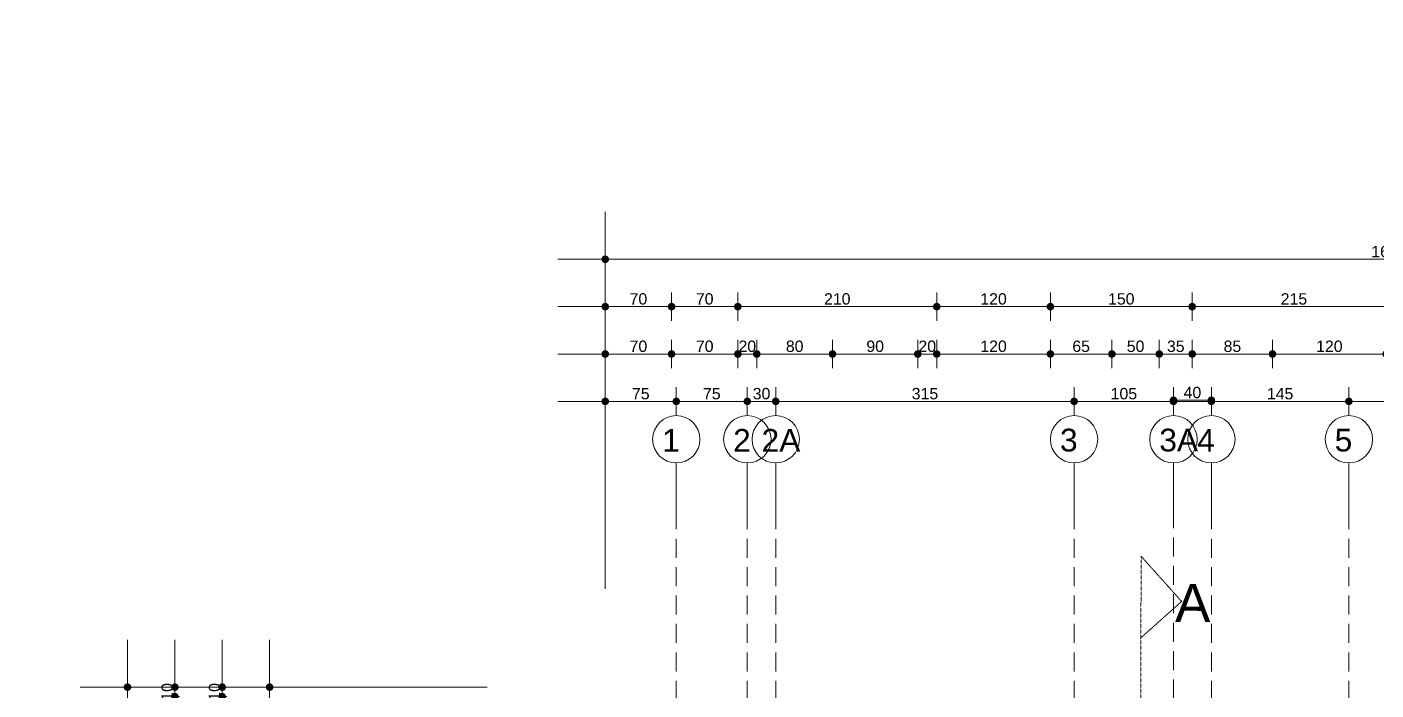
# Model space of a CAD drawing. Header units: millimetres. Extents: x 38129 to 72024, y -56282 to 16512.
# Drawn here: x 47678 to 49103, y -43093 to -42393 of the extents above; entities that cross this region are included whole.
import ezdxf

# ---------------------------------------------------------------- set-up
doc = ezdxf.new("R2010")
doc.units = ezdxf.units.MM
doc.linetypes.add('HIDDEN', pattern=[0.375, 0.25, -0.125])
for name, color, linetype, lineweight in [('AKS', 55, 'HIDDEN', 0), ('DIŞÖLÇÜ', 37, 'Continuous', 0), ('DÖŞEME', 4, 'Continuous', 15), ('dışölçü', 32, 'Continuous', 25), ('pencere+KAPI', 1, 'Continuous', 0)]:
    doc.layers.add(name, color=color, linetype=linetype, lineweight=lineweight)
doc.styles.add('icdisolcu_yazi', font='arial.ttf')
doc.styles.add('MALİ1', font='timesbd.ttf')
doc.styles.get("Standard").update_dxf_attribs({"font": 'arial.ttf'})
doc.dimstyles.new('İç Ölçü', dxfattribs={"dimtxt": 12, "dimasz": 8, "dimexe": 5, "dimexo": 0, "dimgap": 2, "dimtad": 1, "dimdec": 0, "dimzin": 12, "dimdsep": 46, "dimtxsty": 'icdisolcu_yazi', "dimblk": 'DOT', "dimcen": 8, "dimdle": 5, "dimclrd": 256, "dimclre": 256, "dimclrt": 7, "dimadec": 0, "dimazin": 3, "dimtfac": 1, "dimtdec": 0, "dimtix": 1, "dimtmove": 2, "dimatfit": 3, "dimldrblk": 'DOT', "dimfxl": 0, "dimtolj": 1, "dimtzin": 0, "dimlwd": -1, "dimlwe": -1, "dimarcsym": 0})

# ---------------------------------------------------------------- blocks, each defined once
blk = doc.blocks.new('KUZEY İŞARETİ')
at = {"layer": 'DÖŞEME'}
h = blk.add_hatch(color=256, dxfattribs=at)
h.paths.add_polyline_path([(0, -74.01), (-19.77, -19.77), (0, 0)])
h.paths.add_polyline_path([(74.01, 0), (19.77, -19.77), (0, 0)])
h.paths.add_polyline_path([(19.59, 19.59), (0, 0), (0, 97.96)])
h.paths.add_polyline_path([(-74.01, 0), (-19.77, 19.77), (0, 0)])
h = blk.add_hatch(color=256, dxfattribs=at)
h.paths.add_polyline_path([(-51.67, -51.83), (-32.27, -19.48), (-22.9, -22.9)])
h.paths.add_polyline_path([(51.84, -51.76), (19.46, -32.33), (22.9, -22.9)])
h.paths.add_polyline_path([(32.6, 19.36), (22.9, 22.9), (52.03, 51.88), (52.15, 51.95)])
h.paths.add_polyline_path([(-22.9, 22.9), (-51.67, 51.83), (-51.75, 51.95), (-20.35, 33.11)])
for p, q in [((0, 97.96), (0, -74.01)), ((-51.67, 51.83), (-22.9, 22.9)), ((52.03, 51.88), (22.9, 22.9)), ((19.77, 19.77), (-19.77, -19.77)), ((-19.77, 19.77), (0, 0)), ((-74.01, 0), (74.01, 0)), ((0, 0), (19.77, -19.77)), ((-51.67, -51.83), (-22.9, -22.9)), ((51.84, -51.76), (22.9, -22.9))]:
    blk.add_line(p, q)
for points in [[(-22.9, 22.9), (0, 114.49), (22.9, 22.9), (85.73, 0), (22.9, -22.9), (0, -85.73), (-22.9, -22.9), (-85.73, 0)], [(-19.52, 19.86), (0, 97.96), (19.52, 19.86), (74.01, 0), (19.77, -19.77), (0, -74.01), (-19.77, -19.77), (-74.01, 0)]]:
    blk.add_lwpolyline(points, close=True)
for points in [[(-35.15, 18.44), (-60.52, 60.72), (-19.58, 36.16)], [(19.64, 35.95), (60.92, 60.72), (35.48, 18.31)], [(-32.27, 19.48), (-51.75, 51.95), (-20.35, 33.11)], [(20.4, 32.9), (52.15, 51.95), (32.6, 19.36)], [(-18.34, -35.41), (-60.52, -60.72), (-35.15, -18.44)], [(-19.39, -32.53), (-51.75, -51.95), (-32.27, -19.48)], [(35.48, -18.31), (60.92, -60.72), (18.41, -35.21)], [(32.6, -19.36), (52.15, -51.95), (19.46, -32.33)]]:
    blk.add_lwpolyline(points)
for radius, start, end in [(59.62, 103.72159, 128.48425), (59.62, 51.30105, 76.27841), (55.61, 105.91894, 126.92698), (55.61, 52.84041, 74.08106), (59.62, 141.22955, 170.53007), (59.62, 9.46993, 38.41262), (55.61, 142.76296, 168.1645), (55.61, 11.8355, 36.84936), (59.62, 189.46993, 218.77045), (55.61, 191.8355, 217.23704), (55.61, 323.15064, 348.1645), (59.62, 321.58738, 350.53007), (59.62, 231.51575, 260.53007), (55.61, 233.07302, 258.1645), (59.62, 279.46993, 308.69895), (55.61, 281.8355, 307.15959)]:
    blk.add_arc((0, 0), radius, start, end)
at = {"style": 'MALİ1'}
for s, p in [('K', (-13.15, 121.07)), ('B', (-126.55, -8.33)), ('D', (92.59, -8.33)), ('G', (-13.15, -123.15))]:
    blk.add_text(s, height=25, dxfattribs=at).set_placement(p)
blk = doc.blocks.new('_Dot')
at = {"color": 0, "lineweight": -2}
blk.add_line((-0.5, 0), (-1, 0), dxfattribs=at)
at = {"color": 0, "lineweight": 30, "const_width": 0.5}
blk.add_lwpolyline([(-0.25, 0, 1), (0.25, 0, 1)], format="xyb", close=True, dxfattribs=at)
blk = doc.blocks.new('*D1168')
at = {"layer": 'Defpoints', "color": 0, "lineweight": 120, "transparency": 16777216}
for p in [(48289, -42787.6), (48364, -42788.7), (48364, -42788.7)]:
    blk.add_point(p, dxfattribs=at)
at = {"layer": 'DIŞÖLÇÜ', "transparency": 16777216}
for p, q in [((48289, -42787.6), (48289, -42793.7)), ((48364, -42788.7), (48364, -42783.7))]:
    blk.add_line(p, q, dxfattribs=at)
at = {"layer": 'DIŞÖLÇÜ', "linetype": 'Continuous', "transparency": 16777216}
blk.add_line((48297, -42788.7), (48356, -42788.7), dxfattribs=at)
at = {"layer": 'DIŞÖLÇÜ', "transparency": 16777216, "xscale": 8, "yscale": 8, "zscale": 8, "rotation": 180}
blk.add_blockref('_Dot', (48289, -42788.7), dxfattribs=at)
at = {"layer": 'DIŞÖLÇÜ', "transparency": 16777216, "xscale": 8, "yscale": 8, "zscale": 8}
blk.add_blockref('_Dot', (48364, -42788.7), dxfattribs=at)
at = {"layer": 'DIŞÖLÇÜ', "color": 7, "transparency": 16777216, "insert": (48326.5, -42780.6), "char_height": 12, "attachment_point": 5, "style": 'icdisolcu_yazi'}
blk.add_mtext('\\A1;75', dxfattribs=at)
blk = doc.blocks.new('*D1169')
at = {"layer": 'Defpoints', "color": 0, "lineweight": 120, "transparency": 16777216}
for p in [(48364, -42788.7), (48439, -42788.7), (48439, -42788.7)]:
    blk.add_point(p, dxfattribs=at)
at = {"layer": 'DIŞÖLÇÜ', "transparency": 16777216}
for p, q in [((48364, -42788.7), (48364, -42783.7)), ((48439, -42788.7), (48439, -42783.7))]:
    blk.add_line(p, q, dxfattribs=at)
at = {"layer": 'DIŞÖLÇÜ', "linetype": 'Continuous', "transparency": 16777216}
blk.add_line((48372, -42788.7), (48431, -42788.7), dxfattribs=at)
at = {"layer": 'DIŞÖLÇÜ', "transparency": 16777216, "xscale": 8, "yscale": 8, "zscale": 8, "rotation": 180}
blk.add_blockref('_Dot', (48364, -42788.7), dxfattribs=at)
at = {"layer": 'DIŞÖLÇÜ', "transparency": 16777216, "xscale": 8, "yscale": 8, "zscale": 8}
blk.add_blockref('_Dot', (48439, -42788.7), dxfattribs=at)
at = {"layer": 'DIŞÖLÇÜ', "color": 7, "transparency": 16777216, "insert": (48401.5, -42780.6), "char_height": 12, "attachment_point": 5, "style": 'icdisolcu_yazi'}
blk.add_mtext('\\A1;75', dxfattribs=at)
blk = doc.blocks.new('*D1170')
at = {"layer": 'Defpoints', "color": 0, "lineweight": 120, "transparency": 16777216}
for p in [(48469, -42788.7), (48784.1, -42788.7), (48784.1, -42788.7)]:
    blk.add_point(p, dxfattribs=at)
at = {"layer": 'DIŞÖLÇÜ', "transparency": 16777216}
for p, q in [((48469, -42788.7), (48469, -42783.7)), ((48784.1, -42788.7), (48784.1, -42783.7))]:
    blk.add_line(p, q, dxfattribs=at)
at = {"layer": 'DIŞÖLÇÜ', "linetype": 'Continuous', "transparency": 16777216}
blk.add_line((48477, -42788.7), (48776.1, -42788.7), dxfattribs=at)
at = {"layer": 'DIŞÖLÇÜ', "transparency": 16777216, "xscale": 8, "yscale": 8, "zscale": 8, "rotation": 180}
blk.add_blockref('_Dot', (48469, -42788.7), dxfattribs=at)
at = {"layer": 'DIŞÖLÇÜ', "transparency": 16777216, "xscale": 8, "yscale": 8, "zscale": 8}
blk.add_blockref('_Dot', (48784.1, -42788.7), dxfattribs=at)
at = {"layer": 'DIŞÖLÇÜ', "color": 7, "transparency": 16777216, "insert": (48626.6, -42780.6), "char_height": 12, "attachment_point": 5, "style": 'icdisolcu_yazi'}
blk.add_mtext('\\A1;315', dxfattribs=at)
blk = doc.blocks.new('*D1171')
at = {"layer": 'Defpoints', "color": 0, "lineweight": 120, "transparency": 16777216}
for p in [(48784.1, -42788.7), (48889, -42788.7), (48889, -42788.7)]:
    blk.add_point(p, dxfattribs=at)
at = {"layer": 'DIŞÖLÇÜ', "transparency": 16777216}
for p, q in [((48784.1, -42788.7), (48784.1, -42783.7)), ((48889, -42788.7), (48889, -42783.7))]:
    blk.add_line(p, q, dxfattribs=at)
at = {"layer": 'DIŞÖLÇÜ', "linetype": 'Continuous', "transparency": 16777216}
blk.add_line((48792.1, -42788.7), (48881, -42788.7), dxfattribs=at)
at = {"layer": 'DIŞÖLÇÜ', "transparency": 16777216, "xscale": 8, "yscale": 8, "zscale": 8, "rotation": 180}
blk.add_blockref('_Dot', (48784.1, -42788.7), dxfattribs=at)
at = {"layer": 'DIŞÖLÇÜ', "transparency": 16777216, "xscale": 8, "yscale": 8, "zscale": 8}
blk.add_blockref('_Dot', (48889, -42788.7), dxfattribs=at)
at = {"layer": 'DIŞÖLÇÜ', "color": 7, "transparency": 16777216, "insert": (48836.6, -42780.6), "char_height": 12, "attachment_point": 5, "style": 'icdisolcu_yazi'}
blk.add_mtext('\\A1;105', dxfattribs=at)
blk = doc.blocks.new('*D1172')
at = {"layer": 'Defpoints', "color": 0, "lineweight": 120, "transparency": 16777216}
for p in [(48929, -42788.7), (49074.2, -42788.7), (49074.2, -42788.7)]:
    blk.add_point(p, dxfattribs=at)
at = {"layer": 'DIŞÖLÇÜ', "transparency": 16777216}
for p, q in [((48929, -42788.7), (48929, -42783.7)), ((49074.2, -42788.7), (49074.2, -42783.7))]:
    blk.add_line(p, q, dxfattribs=at)
at = {"layer": 'DIŞÖLÇÜ', "linetype": 'Continuous', "transparency": 16777216}
blk.add_line((48937, -42788.7), (49066.2, -42788.7), dxfattribs=at)
at = {"layer": 'DIŞÖLÇÜ', "transparency": 16777216, "xscale": 8, "yscale": 8, "zscale": 8, "rotation": 180}
blk.add_blockref('_Dot', (48929, -42788.7), dxfattribs=at)
at = {"layer": 'DIŞÖLÇÜ', "transparency": 16777216, "xscale": 8, "yscale": 8, "zscale": 8}
blk.add_blockref('_Dot', (49074.2, -42788.7), dxfattribs=at)
at = {"layer": 'DIŞÖLÇÜ', "color": 7, "transparency": 16777216, "insert": (49001.6, -42780.6), "char_height": 12, "attachment_point": 5, "style": 'icdisolcu_yazi'}
blk.add_mtext('\\A1;145', dxfattribs=at)
blk = doc.blocks.new('*D1173')
at = {"layer": 'Defpoints', "color": 0, "lineweight": 120, "transparency": 16777216}
for p in [(49074.2, -42788.7), (49459, -42788.7), (49459, -42788.7)]:
    blk.add_point(p, dxfattribs=at)
at = {"layer": 'DIŞÖLÇÜ', "transparency": 16777216}
for p, q in [((49074.2, -42788.7), (49074.2, -42783.7)), ((49459, -42788.7), (49459, -42783.7))]:
    blk.add_line(p, q, dxfattribs=at)
at = {"layer": 'DIŞÖLÇÜ', "linetype": 'Continuous', "transparency": 16777216}
blk.add_line((49082.2, -42788.7), (49451, -42788.7), dxfattribs=at)
at = {"layer": 'DIŞÖLÇÜ', "transparency": 16777216, "xscale": 8, "yscale": 8, "zscale": 8, "rotation": 180}
blk.add_blockref('_Dot', (49074.2, -42788.7), dxfattribs=at)
at = {"layer": 'DIŞÖLÇÜ', "transparency": 16777216, "xscale": 8, "yscale": 8, "zscale": 8}
blk.add_blockref('_Dot', (49459, -42788.7), dxfattribs=at)
at = {"layer": 'DIŞÖLÇÜ', "color": 7, "transparency": 16777216, "insert": (49266.6, -42780.6), "char_height": 12, "attachment_point": 5, "style": 'icdisolcu_yazi'}
blk.add_mtext('\\A1;385', dxfattribs=at)
blk = doc.blocks.new('*D1202')
at = {"layer": 'Defpoints', "color": 0, "lineweight": 120, "transparency": 16777216}
for p in [(48759, -42738.7), (48824, -42738.7), (48824, -42738.7)]:
    blk.add_point(p, dxfattribs=at)
at = {"layer": 'DIŞÖLÇÜ', "transparency": 16777216}
for p, q in [((48759, -42738.7), (48759, -42733.7)), ((48824, -42738.7), (48824, -42733.7))]:
    blk.add_line(p, q, dxfattribs=at)
at = {"layer": 'DIŞÖLÇÜ', "linetype": 'Continuous', "transparency": 16777216}
blk.add_line((48767, -42738.7), (48816, -42738.7), dxfattribs=at)
at = {"layer": 'DIŞÖLÇÜ', "transparency": 16777216, "xscale": 8, "yscale": 8, "zscale": 8, "rotation": 180}
blk.add_blockref('_Dot', (48759, -42738.7), dxfattribs=at)
at = {"layer": 'DIŞÖLÇÜ', "transparency": 16777216, "xscale": 8, "yscale": 8, "zscale": 8}
blk.add_blockref('_Dot', (48824, -42738.7), dxfattribs=at)
at = {"layer": 'DIŞÖLÇÜ', "color": 7, "transparency": 16777216, "insert": (48791.5, -42730.6), "char_height": 12, "attachment_point": 5, "style": 'icdisolcu_yazi'}
blk.add_mtext('\\A1;65', dxfattribs=at)
blk = doc.blocks.new('*D1203')
at = {"layer": 'Defpoints', "color": 0, "lineweight": 120, "transparency": 16777216}
for p in [(48824, -42738.7), (48874, -42738.7), (48874, -42738.7)]:
    blk.add_point(p, dxfattribs=at)
at = {"layer": 'DIŞÖLÇÜ', "transparency": 16777216}
for p, q in [((48824, -42738.7), (48824, -42733.7)), ((48874, -42738.7), (48874, -42733.7))]:
    blk.add_line(p, q, dxfattribs=at)
at = {"layer": 'DIŞÖLÇÜ', "linetype": 'Continuous', "transparency": 16777216}
blk.add_line((48832, -42738.7), (48866, -42738.7), dxfattribs=at)
at = {"layer": 'DIŞÖLÇÜ', "transparency": 16777216, "xscale": 8, "yscale": 8, "zscale": 8, "rotation": 180}
blk.add_blockref('_Dot', (48824, -42738.7), dxfattribs=at)
at = {"layer": 'DIŞÖLÇÜ', "transparency": 16777216, "xscale": 8, "yscale": 8, "zscale": 8}
blk.add_blockref('_Dot', (48874, -42738.7), dxfattribs=at)
at = {"layer": 'DIŞÖLÇÜ', "color": 7, "transparency": 16777216, "insert": (48849, -42730.6), "char_height": 12, "attachment_point": 5, "style": 'icdisolcu_yazi'}
blk.add_mtext('\\A1;50', dxfattribs=at)
blk = doc.blocks.new('*D1204')
at = {"layer": 'Defpoints', "color": 0, "lineweight": 120, "transparency": 16777216}
for p in [(48874, -42738.7), (48908.8, -42738.7), (48908.8, -42738.7)]:
    blk.add_point(p, dxfattribs=at)
at = {"layer": 'DIŞÖLÇÜ', "transparency": 16777216}
for p, q in [((48874, -42738.7), (48874, -42733.7)), ((48908.8, -42738.7), (48908.8, -42733.7))]:
    blk.add_line(p, q, dxfattribs=at)
at = {"layer": 'DIŞÖLÇÜ', "linetype": 'Continuous', "transparency": 16777216}
blk.add_line((48882, -42738.7), (48900.8, -42738.7), dxfattribs=at)
at = {"layer": 'DIŞÖLÇÜ', "transparency": 16777216, "xscale": 8, "yscale": 8, "zscale": 8, "rotation": 180}
blk.add_blockref('_Dot', (48874, -42738.7), dxfattribs=at)
at = {"layer": 'DIŞÖLÇÜ', "transparency": 16777216, "xscale": 8, "yscale": 8, "zscale": 8}
blk.add_blockref('_Dot', (48908.8, -42738.7), dxfattribs=at)
at = {"layer": 'DIŞÖLÇÜ', "color": 7, "transparency": 16777216, "insert": (48891.4, -42730.6), "char_height": 12, "attachment_point": 5, "style": 'icdisolcu_yazi'}
blk.add_mtext('\\A1;35', dxfattribs=at)
blk = doc.blocks.new('*D1205')
at = {"layer": 'Defpoints', "color": 0, "lineweight": 120, "transparency": 16777216}
for p in [(48908.8, -42738.7), (48993.6, -42738.7), (48993.6, -42738.7)]:
    blk.add_point(p, dxfattribs=at)
at = {"layer": 'DIŞÖLÇÜ', "transparency": 16777216}
for p, q in [((48908.8, -42738.7), (48908.8, -42733.7)), ((48993.6, -42738.7), (48993.6, -42733.7))]:
    blk.add_line(p, q, dxfattribs=at)
at = {"layer": 'DIŞÖLÇÜ', "linetype": 'Continuous', "transparency": 16777216}
blk.add_line((48916.8, -42738.7), (48985.6, -42738.7), dxfattribs=at)
at = {"layer": 'DIŞÖLÇÜ', "transparency": 16777216, "xscale": 8, "yscale": 8, "zscale": 8, "rotation": 180}
blk.add_blockref('_Dot', (48908.8, -42738.7), dxfattribs=at)
at = {"layer": 'DIŞÖLÇÜ', "transparency": 16777216, "xscale": 8, "yscale": 8, "zscale": 8}
blk.add_blockref('_Dot', (48993.6, -42738.7), dxfattribs=at)
at = {"layer": 'DIŞÖLÇÜ', "color": 7, "transparency": 16777216, "insert": (48951.2, -42730.6), "char_height": 12, "attachment_point": 5, "style": 'icdisolcu_yazi'}
blk.add_mtext('\\A1;85', dxfattribs=at)
blk = doc.blocks.new('*D1206')
at = {"layer": 'Defpoints', "color": 0, "lineweight": 120, "transparency": 16777216}
for p in [(48993.6, -42738.7), (49113.6, -42738.7), (49113.6, -42738.7)]:
    blk.add_point(p, dxfattribs=at)
at = {"layer": 'DIŞÖLÇÜ', "transparency": 16777216}
for p, q in [((48993.6, -42738.7), (48993.6, -42733.7)), ((49113.6, -42738.7), (49113.6, -42733.7))]:
    blk.add_line(p, q, dxfattribs=at)
at = {"layer": 'DIŞÖLÇÜ', "linetype": 'Continuous', "transparency": 16777216}
blk.add_line((49001.6, -42738.7), (49105.6, -42738.7), dxfattribs=at)
at = {"layer": 'DIŞÖLÇÜ', "transparency": 16777216, "xscale": 8, "yscale": 8, "zscale": 8, "rotation": 180}
blk.add_blockref('_Dot', (48993.6, -42738.7), dxfattribs=at)
at = {"layer": 'DIŞÖLÇÜ', "transparency": 16777216, "xscale": 8, "yscale": 8, "zscale": 8}
blk.add_blockref('_Dot', (49113.6, -42738.7), dxfattribs=at)
at = {"layer": 'DIŞÖLÇÜ', "color": 7, "transparency": 16777216, "insert": (49053.6, -42730.6), "char_height": 12, "attachment_point": 5, "style": 'icdisolcu_yazi'}
blk.add_mtext('\\A1;120', dxfattribs=at)
blk = doc.blocks.new('*D1220')
at = {"layer": 'Defpoints', "color": 0, "lineweight": 120, "transparency": 16777216}
for p in [(48908.8, -42688.7), (48908.8, -42688.7), (49123.6, -42688.7)]:
    blk.add_point(p, dxfattribs=at)
at = {"layer": 'DIŞÖLÇÜ', "transparency": 16777216}
for p, q in [((48908.8, -42688.7), (48908.8, -42683.7)), ((49123.6, -42688.7), (49123.6, -42683.7))]:
    blk.add_line(p, q, dxfattribs=at)
at = {"layer": 'DIŞÖLÇÜ', "linetype": 'Continuous', "transparency": 16777216}
blk.add_line((49115.6, -42688.7), (48916.8, -42688.7), dxfattribs=at)
at = {"layer": 'DIŞÖLÇÜ', "transparency": 16777216, "xscale": 8, "yscale": 8, "zscale": 8, "rotation": 180}
blk.add_blockref('_Dot', (48908.8, -42688.7), dxfattribs=at)
at = {"layer": 'DIŞÖLÇÜ', "transparency": 16777216, "xscale": 8, "yscale": 8, "zscale": 8}
blk.add_blockref('_Dot', (49123.6, -42688.7), dxfattribs=at)
at = {"layer": 'DIŞÖLÇÜ', "color": 7, "transparency": 16777216, "insert": (49016.2, -42680.6), "char_height": 12, "attachment_point": 5, "style": 'icdisolcu_yazi'}
blk.add_mtext('\\A1;215', dxfattribs=at)
blk = doc.blocks.new('*D1221')
at = {"layer": 'Defpoints', "color": 0, "lineweight": 120, "transparency": 16777216}
for p in [(48759, -42688.7), (48759, -42688.7), (48908.8, -42688.7)]:
    blk.add_point(p, dxfattribs=at)
at = {"layer": 'DIŞÖLÇÜ', "transparency": 16777216}
for p, q in [((48759, -42688.7), (48759, -42683.7)), ((48908.8, -42688.7), (48908.8, -42683.7))]:
    blk.add_line(p, q, dxfattribs=at)
at = {"layer": 'DIŞÖLÇÜ', "linetype": 'Continuous', "transparency": 16777216}
blk.add_line((48900.8, -42688.7), (48767, -42688.7), dxfattribs=at)
at = {"layer": 'DIŞÖLÇÜ', "transparency": 16777216, "xscale": 8, "yscale": 8, "zscale": 8, "rotation": 180}
blk.add_blockref('_Dot', (48759, -42688.7), dxfattribs=at)
at = {"layer": 'DIŞÖLÇÜ', "transparency": 16777216, "xscale": 8, "yscale": 8, "zscale": 8}
blk.add_blockref('_Dot', (48908.8, -42688.7), dxfattribs=at)
at = {"layer": 'DIŞÖLÇÜ', "color": 7, "transparency": 16777216, "insert": (48833.9, -42680.6), "char_height": 12, "attachment_point": 5, "style": 'icdisolcu_yazi'}
blk.add_mtext('\\A1;150', dxfattribs=at)
blk = doc.blocks.new('*D1222')
at = {"layer": 'Defpoints', "color": 0, "lineweight": 120, "transparency": 16777216}
for p in [(48289, -42638.7), (49944.1, -42638.7), (49944.1, -42638.7)]:
    blk.add_point(p, dxfattribs=at)
at = {"layer": 'DIŞÖLÇÜ', "transparency": 16777216}
for p, q in [((48289, -42638.7), (48289, -42633.7)), ((49944.1, -42638.7), (49944.1, -42633.7))]:
    blk.add_line(p, q, dxfattribs=at)
at = {"layer": 'DIŞÖLÇÜ', "linetype": 'Continuous', "transparency": 16777216}
blk.add_line((48297, -42638.7), (49936.1, -42638.7), dxfattribs=at)
at = {"layer": 'DIŞÖLÇÜ', "transparency": 16777216, "xscale": 8, "yscale": 8, "zscale": 8, "rotation": 180}
blk.add_blockref('_Dot', (48289, -42638.7), dxfattribs=at)
at = {"layer": 'DIŞÖLÇÜ', "transparency": 16777216, "xscale": 8, "yscale": 8, "zscale": 8}
blk.add_blockref('_Dot', (49944.1, -42638.7), dxfattribs=at)
at = {"layer": 'DIŞÖLÇÜ', "color": 7, "transparency": 16777216, "insert": (49116.5, -42630.6), "char_height": 12, "attachment_point": 5, "style": 'icdisolcu_yazi'}
blk.add_mtext('\\A1;1655', dxfattribs=at)
blk = doc.blocks.new('*D1263')
at = {"layer": 'Defpoints', "color": 0, "lineweight": 120, "transparency": 16777216}
for p in [(48639, -42688.7), (48639, -42688.7), (48759, -42688.7)]:
    blk.add_point(p, dxfattribs=at)
at = {"layer": 'DIŞÖLÇÜ', "transparency": 16777216}
for p, q in [((48639, -42688.7), (48639, -42683.7)), ((48759, -42688.7), (48759, -42683.7))]:
    blk.add_line(p, q, dxfattribs=at)
at = {"layer": 'DIŞÖLÇÜ', "linetype": 'Continuous', "transparency": 16777216}
blk.add_line((48751, -42688.7), (48647, -42688.7), dxfattribs=at)
at = {"layer": 'DIŞÖLÇÜ', "transparency": 16777216, "xscale": 8, "yscale": 8, "zscale": 8, "rotation": 180}
blk.add_blockref('_Dot', (48639, -42688.7), dxfattribs=at)
at = {"layer": 'DIŞÖLÇÜ', "transparency": 16777216, "xscale": 8, "yscale": 8, "zscale": 8}
blk.add_blockref('_Dot', (48759, -42688.7), dxfattribs=at)
at = {"layer": 'DIŞÖLÇÜ', "color": 7, "transparency": 16777216, "insert": (48699, -42680.6), "char_height": 12, "attachment_point": 5, "style": 'icdisolcu_yazi'}
blk.add_mtext('\\A1;120', dxfattribs=at)
blk = doc.blocks.new('*D1264')
at = {"layer": 'Defpoints', "color": 0, "lineweight": 120, "transparency": 16777216}
for p in [(48429, -42688.7), (48429, -42688.7), (48639, -42688.7)]:
    blk.add_point(p, dxfattribs=at)
at = {"layer": 'DIŞÖLÇÜ', "transparency": 16777216}
for p, q in [((48429, -42688.7), (48429, -42683.7)), ((48639, -42688.7), (48639, -42683.7))]:
    blk.add_line(p, q, dxfattribs=at)
at = {"layer": 'DIŞÖLÇÜ', "linetype": 'Continuous', "transparency": 16777216}
blk.add_line((48631, -42688.7), (48437, -42688.7), dxfattribs=at)
at = {"layer": 'DIŞÖLÇÜ', "transparency": 16777216, "xscale": 8, "yscale": 8, "zscale": 8, "rotation": 180}
blk.add_blockref('_Dot', (48429, -42688.7), dxfattribs=at)
at = {"layer": 'DIŞÖLÇÜ', "transparency": 16777216, "xscale": 8, "yscale": 8, "zscale": 8}
blk.add_blockref('_Dot', (48639, -42688.7), dxfattribs=at)
at = {"layer": 'DIŞÖLÇÜ', "color": 7, "transparency": 16777216, "insert": (48534, -42680.6), "char_height": 12, "attachment_point": 5, "style": 'icdisolcu_yazi'}
blk.add_mtext('\\A1;210', dxfattribs=at)
blk = doc.blocks.new('*D1265')
at = {"layer": 'Defpoints', "color": 0, "lineweight": 120, "transparency": 16777216}
for p in [(48359, -42688.7), (48359, -42688.7), (48429, -42688.7)]:
    blk.add_point(p, dxfattribs=at)
at = {"layer": 'DIŞÖLÇÜ', "transparency": 16777216}
for p, q in [((48359, -42688.7), (48359, -42683.7)), ((48429, -42688.7), (48429, -42683.7))]:
    blk.add_line(p, q, dxfattribs=at)
at = {"layer": 'DIŞÖLÇÜ', "linetype": 'Continuous', "transparency": 16777216}
blk.add_line((48421, -42688.7), (48367, -42688.7), dxfattribs=at)
at = {"layer": 'DIŞÖLÇÜ', "transparency": 16777216, "xscale": 8, "yscale": 8, "zscale": 8, "rotation": 180}
blk.add_blockref('_Dot', (48359, -42688.7), dxfattribs=at)
at = {"layer": 'DIŞÖLÇÜ', "transparency": 16777216, "xscale": 8, "yscale": 8, "zscale": 8}
blk.add_blockref('_Dot', (48429, -42688.7), dxfattribs=at)
at = {"layer": 'DIŞÖLÇÜ', "color": 7, "transparency": 16777216, "insert": (48394, -42680.6), "char_height": 12, "attachment_point": 5, "style": 'icdisolcu_yazi'}
blk.add_mtext('\\A1;70', dxfattribs=at)
blk = doc.blocks.new('*D1266')
at = {"layer": 'Defpoints', "color": 0, "lineweight": 120, "transparency": 16777216}
for p in [(48289, -42688.7), (48289, -42688.7), (48359, -42688.7)]:
    blk.add_point(p, dxfattribs=at)
at = {"layer": 'DIŞÖLÇÜ', "transparency": 16777216}
for p, q in [((48289, -42688.7), (48289, -42683.7)), ((48359, -42688.7), (48359, -42683.7))]:
    blk.add_line(p, q, dxfattribs=at)
at = {"layer": 'DIŞÖLÇÜ', "linetype": 'Continuous', "transparency": 16777216}
blk.add_line((48351, -42688.7), (48297, -42688.7), dxfattribs=at)
at = {"layer": 'DIŞÖLÇÜ', "transparency": 16777216, "xscale": 8, "yscale": 8, "zscale": 8, "rotation": 180}
blk.add_blockref('_Dot', (48289, -42688.7), dxfattribs=at)
at = {"layer": 'DIŞÖLÇÜ', "transparency": 16777216, "xscale": 8, "yscale": 8, "zscale": 8}
blk.add_blockref('_Dot', (48359, -42688.7), dxfattribs=at)
at = {"layer": 'DIŞÖLÇÜ', "color": 7, "transparency": 16777216, "insert": (48324, -42680.6), "char_height": 12, "attachment_point": 5, "style": 'icdisolcu_yazi'}
blk.add_mtext('\\A1;70', dxfattribs=at)
blk = doc.blocks.new('*D1267')
at = {"layer": 'Defpoints', "color": 0, "lineweight": 120, "transparency": 16777216}
for p in [(48639, -42738.7), (48639, -42738.7), (48759, -42738.7)]:
    blk.add_point(p, dxfattribs=at)
at = {"layer": 'DIŞÖLÇÜ', "transparency": 16777216}
for p, q in [((48639, -42738.7), (48639, -42733.7)), ((48759, -42738.7), (48759, -42733.7))]:
    blk.add_line(p, q, dxfattribs=at)
at = {"layer": 'DIŞÖLÇÜ', "linetype": 'Continuous', "transparency": 16777216}
blk.add_line((48751, -42738.7), (48647, -42738.7), dxfattribs=at)
at = {"layer": 'DIŞÖLÇÜ', "transparency": 16777216, "xscale": 8, "yscale": 8, "zscale": 8, "rotation": 180}
blk.add_blockref('_Dot', (48639, -42738.7), dxfattribs=at)
at = {"layer": 'DIŞÖLÇÜ', "transparency": 16777216, "xscale": 8, "yscale": 8, "zscale": 8}
blk.add_blockref('_Dot', (48759, -42738.7), dxfattribs=at)
at = {"layer": 'DIŞÖLÇÜ', "color": 7, "transparency": 16777216, "insert": (48699, -42730.6), "char_height": 12, "attachment_point": 5, "style": 'icdisolcu_yazi'}
blk.add_mtext('\\A1;120', dxfattribs=at)
blk = doc.blocks.new('*D1268')
at = {"layer": 'Defpoints', "color": 0, "lineweight": 120, "transparency": 16777216}
for p in [(48619, -42738.7), (48619, -42738.7), (48639, -42738.7)]:
    blk.add_point(p, dxfattribs=at)
at = {"layer": 'DIŞÖLÇÜ', "transparency": 16777216}
for p, q in [((48619, -42738.7), (48619, -42733.7)), ((48639, -42738.7), (48639, -42733.7))]:
    blk.add_line(p, q, dxfattribs=at)
at = {"layer": 'DIŞÖLÇÜ', "linetype": 'Continuous', "transparency": 16777216}
for p, q in [((48611, -42738.7), (48603, -42738.7)), ((48639, -42738.7), (48619, -42738.7)), ((48647, -42738.7), (48655, -42738.7))]:
    blk.add_line(p, q, dxfattribs=at)
at = {"layer": 'DIŞÖLÇÜ', "transparency": 16777216, "xscale": 8, "yscale": 8, "zscale": 8}
blk.add_blockref('_Dot', (48619, -42738.7), dxfattribs=at)
at = {"layer": 'DIŞÖLÇÜ', "transparency": 16777216, "xscale": 8, "yscale": 8, "zscale": 8, "rotation": 180}
blk.add_blockref('_Dot', (48639, -42738.7), dxfattribs=at)
at = {"layer": 'DIŞÖLÇÜ', "color": 7, "transparency": 16777216, "insert": (48629, -42730.6), "char_height": 12, "attachment_point": 5, "style": 'icdisolcu_yazi'}
blk.add_mtext('\\A1;20', dxfattribs=at)
blk = doc.blocks.new('*D1269')
at = {"layer": 'Defpoints', "color": 0, "lineweight": 120, "transparency": 16777216}
for p in [(48529, -42738.7), (48529, -42738.7), (48619, -42738.7)]:
    blk.add_point(p, dxfattribs=at)
at = {"layer": 'DIŞÖLÇÜ', "transparency": 16777216}
for p, q in [((48529, -42738.7), (48529, -42733.7)), ((48619, -42738.7), (48619, -42733.7))]:
    blk.add_line(p, q, dxfattribs=at)
at = {"layer": 'DIŞÖLÇÜ', "linetype": 'Continuous', "transparency": 16777216}
blk.add_line((48611, -42738.7), (48537, -42738.7), dxfattribs=at)
at = {"layer": 'DIŞÖLÇÜ', "transparency": 16777216, "xscale": 8, "yscale": 8, "zscale": 8, "rotation": 180}
blk.add_blockref('_Dot', (48529, -42738.7), dxfattribs=at)
at = {"layer": 'DIŞÖLÇÜ', "transparency": 16777216, "xscale": 8, "yscale": 8, "zscale": 8}
blk.add_blockref('_Dot', (48619, -42738.7), dxfattribs=at)
at = {"layer": 'DIŞÖLÇÜ', "color": 7, "transparency": 16777216, "insert": (48574, -42730.6), "char_height": 12, "attachment_point": 5, "style": 'icdisolcu_yazi'}
blk.add_mtext('\\A1;90', dxfattribs=at)
blk = doc.blocks.new('*D1270')
at = {"layer": 'Defpoints', "color": 0, "lineweight": 120, "transparency": 16777216}
for p in [(48449, -42738.7), (48449, -42738.7), (48529, -42738.7)]:
    blk.add_point(p, dxfattribs=at)
at = {"layer": 'DIŞÖLÇÜ', "transparency": 16777216}
for p, q in [((48449, -42738.7), (48449, -42733.7)), ((48529, -42738.7), (48529, -42733.7))]:
    blk.add_line(p, q, dxfattribs=at)
at = {"layer": 'DIŞÖLÇÜ', "linetype": 'Continuous', "transparency": 16777216}
blk.add_line((48521, -42738.7), (48457, -42738.7), dxfattribs=at)
at = {"layer": 'DIŞÖLÇÜ', "transparency": 16777216, "xscale": 8, "yscale": 8, "zscale": 8, "rotation": 180}
blk.add_blockref('_Dot', (48449, -42738.7), dxfattribs=at)
at = {"layer": 'DIŞÖLÇÜ', "transparency": 16777216, "xscale": 8, "yscale": 8, "zscale": 8}
blk.add_blockref('_Dot', (48529, -42738.7), dxfattribs=at)
at = {"layer": 'DIŞÖLÇÜ', "color": 7, "transparency": 16777216, "insert": (48489, -42730.6), "char_height": 12, "attachment_point": 5, "style": 'icdisolcu_yazi'}
blk.add_mtext('\\A1;80', dxfattribs=at)
blk = doc.blocks.new('*D1271')
at = {"layer": 'Defpoints', "color": 0, "lineweight": 120, "transparency": 16777216}
for p in [(48429, -42738.7), (48429, -42738.7), (48449, -42738.7)]:
    blk.add_point(p, dxfattribs=at)
at = {"layer": 'DIŞÖLÇÜ', "transparency": 16777216}
for p, q in [((48429, -42738.7), (48429, -42733.7)), ((48449, -42738.7), (48449, -42733.7))]:
    blk.add_line(p, q, dxfattribs=at)
at = {"layer": 'DIŞÖLÇÜ', "linetype": 'Continuous', "transparency": 16777216}
for p, q in [((48421, -42738.7), (48413, -42738.7)), ((48449, -42738.7), (48429, -42738.7)), ((48457, -42738.7), (48465, -42738.7))]:
    blk.add_line(p, q, dxfattribs=at)
at = {"layer": 'DIŞÖLÇÜ', "transparency": 16777216, "xscale": 8, "yscale": 8, "zscale": 8}
blk.add_blockref('_Dot', (48429, -42738.7), dxfattribs=at)
at = {"layer": 'DIŞÖLÇÜ', "transparency": 16777216, "xscale": 8, "yscale": 8, "zscale": 8, "rotation": 180}
blk.add_blockref('_Dot', (48449, -42738.7), dxfattribs=at)
at = {"layer": 'DIŞÖLÇÜ', "color": 7, "transparency": 16777216, "insert": (48439, -42730.6), "char_height": 12, "attachment_point": 5, "style": 'icdisolcu_yazi'}
blk.add_mtext('\\A1;20', dxfattribs=at)
blk = doc.blocks.new('*D1272')
at = {"layer": 'Defpoints', "color": 0, "lineweight": 120, "transparency": 16777216}
for p in [(48359, -42738.7), (48359, -42738.7), (48429, -42738.7)]:
    blk.add_point(p, dxfattribs=at)
at = {"layer": 'DIŞÖLÇÜ', "transparency": 16777216}
for p, q in [((48359, -42738.7), (48359, -42733.7)), ((48429, -42738.7), (48429, -42733.7))]:
    blk.add_line(p, q, dxfattribs=at)
at = {"layer": 'DIŞÖLÇÜ', "linetype": 'Continuous', "transparency": 16777216}
blk.add_line((48421, -42738.7), (48367, -42738.7), dxfattribs=at)
at = {"layer": 'DIŞÖLÇÜ', "transparency": 16777216, "xscale": 8, "yscale": 8, "zscale": 8, "rotation": 180}
blk.add_blockref('_Dot', (48359, -42738.7), dxfattribs=at)
at = {"layer": 'DIŞÖLÇÜ', "transparency": 16777216, "xscale": 8, "yscale": 8, "zscale": 8}
blk.add_blockref('_Dot', (48429, -42738.7), dxfattribs=at)
at = {"layer": 'DIŞÖLÇÜ', "color": 7, "transparency": 16777216, "insert": (48394, -42730.6), "char_height": 12, "attachment_point": 5, "style": 'icdisolcu_yazi'}
blk.add_mtext('\\A1;70', dxfattribs=at)
blk = doc.blocks.new('*D1273')
at = {"layer": 'Defpoints', "color": 0, "lineweight": 120, "transparency": 16777216}
for p in [(48289, -42738.7), (48289, -42738.7), (48359, -42738.7)]:
    blk.add_point(p, dxfattribs=at)
at = {"layer": 'DIŞÖLÇÜ', "transparency": 16777216}
for p, q in [((48289, -42738.7), (48289, -42733.7)), ((48359, -42738.7), (48359, -42733.7))]:
    blk.add_line(p, q, dxfattribs=at)
at = {"layer": 'DIŞÖLÇÜ', "linetype": 'Continuous', "transparency": 16777216}
blk.add_line((48351, -42738.7), (48297, -42738.7), dxfattribs=at)
at = {"layer": 'DIŞÖLÇÜ', "transparency": 16777216, "xscale": 8, "yscale": 8, "zscale": 8, "rotation": 180}
blk.add_blockref('_Dot', (48289, -42738.7), dxfattribs=at)
at = {"layer": 'DIŞÖLÇÜ', "transparency": 16777216, "xscale": 8, "yscale": 8, "zscale": 8}
blk.add_blockref('_Dot', (48359, -42738.7), dxfattribs=at)
at = {"layer": 'DIŞÖLÇÜ', "color": 7, "transparency": 16777216, "insert": (48324, -42730.6), "char_height": 12, "attachment_point": 5, "style": 'icdisolcu_yazi'}
blk.add_mtext('\\A1;70', dxfattribs=at)
blk = doc.blocks.new('*D1274')
at = {"layer": 'Defpoints', "color": 0, "lineweight": 120, "transparency": 16777216}
for p in [(47884.5, -43090.4), (47884.5, -43100.4), (47884.5, -43100.4)]:
    blk.add_point(p, dxfattribs=at)
at = {"layer": 'DIŞÖLÇÜ', "linetype": 'Continuous', "transparency": 16777216}
for p, q in [((47884.5, -43082.4), (47884.5, -43074.4)), ((47884.5, -43090.4), (47884.5, -43100.4)), ((47884.5, -43108.4), (47884.5, -43116.4))]:
    blk.add_line(p, q, dxfattribs=at)
at = {"layer": 'DIŞÖLÇÜ', "transparency": 16777216}
for p, q in [((47884.5, -43090.4), (47889.5, -43090.4)), ((47884.5, -43100.4), (47889.5, -43100.4))]:
    blk.add_line(p, q, dxfattribs=at)
at = {"layer": 'DIŞÖLÇÜ', "transparency": 16777216, "xscale": 8, "yscale": 8, "zscale": 8}
for p, rotation in [((47884.5, -43090.4), 270), ((47884.5, -43100.4), 90)]:
    blk.add_blockref('_Dot', p, dxfattribs=dict(at, rotation=rotation))
at = {"layer": 'DIŞÖLÇÜ', "color": 7, "transparency": 16777216, "insert": (47876.4, -43095.4), "char_height": 12, "attachment_point": 5, "rotation": 90, "style": 'icdisolcu_yazi'}
blk.add_mtext('\\A1;10', dxfattribs=at)
blk = doc.blocks.new('*D1294')
at = {"layer": 'Defpoints', "color": 0, "lineweight": 120, "transparency": 16777216}
for p in [(47834.5, -43090.4), (47834.5, -43100.4), (47834.5, -43100.4)]:
    blk.add_point(p, dxfattribs=at)
at = {"layer": 'DIŞÖLÇÜ', "linetype": 'Continuous', "transparency": 16777216}
for p, q in [((47834.5, -43082.4), (47834.5, -43074.4)), ((47834.5, -43090.4), (47834.5, -43100.4)), ((47834.5, -43108.4), (47834.5, -43116.4))]:
    blk.add_line(p, q, dxfattribs=at)
at = {"layer": 'DIŞÖLÇÜ', "transparency": 16777216}
for p, q in [((47834.5, -43090.4), (47839.5, -43090.4)), ((47834.5, -43100.4), (47839.5, -43100.4))]:
    blk.add_line(p, q, dxfattribs=at)
at = {"layer": 'DIŞÖLÇÜ', "transparency": 16777216, "xscale": 8, "yscale": 8, "zscale": 8}
for p, rotation in [((47834.5, -43090.4), 270), ((47834.5, -43100.4), 90)]:
    blk.add_blockref('_Dot', p, dxfattribs=dict(at, rotation=rotation))
at = {"layer": 'DIŞÖLÇÜ', "color": 7, "transparency": 16777216, "insert": (47826.4, -43095.4), "char_height": 12, "attachment_point": 5, "rotation": 90, "style": 'icdisolcu_yazi'}
blk.add_mtext('\\A1;10', dxfattribs=at)
blk = doc.blocks.new('*D1301')
at = {"layer": 'Defpoints', "color": 0, "lineweight": 120, "transparency": 16777216}
for p in [(47784.5, -43090.4), (47784.5, -45110.4), (47784.5, -45110.4)]:
    blk.add_point(p, dxfattribs=at)
at = {"layer": 'DIŞÖLÇÜ', "transparency": 16777216}
for p, q in [((47784.5, -43090.4), (47789.5, -43090.4)), ((47784.5, -45110.4), (47789.5, -45110.4))]:
    blk.add_line(p, q, dxfattribs=at)
at = {"layer": 'DIŞÖLÇÜ', "linetype": 'Continuous', "transparency": 16777216}
blk.add_line((47784.5, -43098.4), (47784.5, -45102.4), dxfattribs=at)
at = {"layer": 'DIŞÖLÇÜ', "transparency": 16777216, "xscale": 8, "yscale": 8, "zscale": 8}
for p, rotation in [((47784.5, -43090.4), 90), ((47784.5, -45110.4), 270)]:
    blk.add_blockref('_Dot', p, dxfattribs=dict(at, rotation=rotation))
at = {"layer": 'DIŞÖLÇÜ', "color": 7, "transparency": 16777216, "insert": (47776.4, -44100.4), "char_height": 12, "attachment_point": 5, "rotation": 90, "style": 'icdisolcu_yazi'}
blk.add_mtext('\\A1;2020', dxfattribs=at)
blk = doc.blocks.new('*D1338')
at = {"layer": 'Defpoints', "color": 0, "lineweight": 120, "transparency": 16777216}
for p in [(48439, -42788.7), (48469, -42788.7), (48469, -42788.7)]:
    blk.add_point(p, dxfattribs=at)
at = {"layer": 'DIŞÖLÇÜ', "transparency": 16777216}
for p, q in [((48439, -42788.7), (48439, -42783.7)), ((48469, -42788.7), (48469, -42783.7))]:
    blk.add_line(p, q, dxfattribs=at)
at = {"layer": 'DIŞÖLÇÜ', "linetype": 'Continuous', "transparency": 16777216}
blk.add_line((48447, -42788.7), (48461, -42788.7), dxfattribs=at)
at = {"layer": 'DIŞÖLÇÜ', "transparency": 16777216, "xscale": 8, "yscale": 8, "zscale": 8, "rotation": 180}
blk.add_blockref('_Dot', (48439, -42788.7), dxfattribs=at)
at = {"layer": 'DIŞÖLÇÜ', "transparency": 16777216, "xscale": 8, "yscale": 8, "zscale": 8}
blk.add_blockref('_Dot', (48469, -42788.7), dxfattribs=at)
at = {"layer": 'DIŞÖLÇÜ', "color": 7, "transparency": 16777216, "insert": (48454, -42780.6), "char_height": 12, "attachment_point": 5, "style": 'icdisolcu_yazi'}
blk.add_mtext('\\A1;30', dxfattribs=at)
blk = doc.blocks.new('*D1339')
at = {"layer": 'Defpoints', "color": 0, "lineweight": 120, "transparency": 16777216}
for p in [(47934.5, -43090.4), (47934.5, -43090.4), (47934.5, -43250.1)]:
    blk.add_point(p, dxfattribs=at)
at = {"layer": 'DIŞÖLÇÜ', "transparency": 16777216}
for p, q in [((47934.5, -43090.4), (47939.5, -43090.4)), ((47934.5, -43250.1), (47939.5, -43250.1))]:
    blk.add_line(p, q, dxfattribs=at)
at = {"layer": 'DIŞÖLÇÜ', "linetype": 'Continuous', "transparency": 16777216}
blk.add_line((47934.5, -43242.1), (47934.5, -43098.4), dxfattribs=at)
at = {"layer": 'DIŞÖLÇÜ', "transparency": 16777216, "xscale": 8, "yscale": 8, "zscale": 8}
for p, rotation in [((47934.5, -43090.4), 90), ((47934.5, -43250.1), 270)]:
    blk.add_blockref('_Dot', p, dxfattribs=dict(at, rotation=rotation))
at = {"layer": 'DIŞÖLÇÜ', "color": 7, "transparency": 16777216, "insert": (47926.4, -43170.3), "char_height": 12, "attachment_point": 5, "rotation": 90, "style": 'icdisolcu_yazi'}
blk.add_mtext('\\A1;160', dxfattribs=at)
blk = doc.blocks.new('*D1358')
at = {"layer": 'Defpoints', "color": 0, "lineweight": 120, "transparency": 16777216}
for p in [(48889, -42788.7), (48929, -42787.5), (48929, -42788.7)]:
    blk.add_point(p, dxfattribs=at)
at = {"layer": 'DIŞÖLÇÜ', "transparency": 16777216}
for p, q in [((48889, -42788.7), (48889, -42782.5)), ((48929, -42788.7), (48929, -42782.5))]:
    blk.add_line(p, q, dxfattribs=at)
at = {"layer": 'DIŞÖLÇÜ', "linetype": 'Continuous', "transparency": 16777216}
blk.add_line((48897, -42787.5), (48921, -42787.5), dxfattribs=at)
at = {"layer": 'DIŞÖLÇÜ', "transparency": 16777216, "xscale": 8, "yscale": 8, "zscale": 8, "rotation": 180}
blk.add_blockref('_Dot', (48889, -42787.5), dxfattribs=at)
at = {"layer": 'DIŞÖLÇÜ', "transparency": 16777216, "xscale": 8, "yscale": 8, "zscale": 8}
blk.add_blockref('_Dot', (48929, -42787.5), dxfattribs=at)
at = {"layer": 'DIŞÖLÇÜ', "color": 7, "transparency": 16777216, "insert": (48909, -42779.4), "char_height": 12, "attachment_point": 5, "style": 'icdisolcu_yazi'}
blk.add_mtext('\\A1;40', dxfattribs=at)

msp = doc.modelspace()

# ---------------------------------------------------------------- linework, layer by layer
at = {"layer": 'AKS', "ltscale": 80}
for p, q in [((48364, -42903.7), (48364, -45280.4)), ((48439, -42903.7), (48439, -45280.4)), ((48469, -42903.7), (48469, -45280.4)), ((48784.1, -42903.7), (48784.1, -45280.4)), ((48889, -42902.4), (48889, -45279)), ((48929, -42903.7), (48929, -45280.4)), ((49074.2, -42903.7), (49074.2, -45280.4))]:
    msp.add_line(p, q, dxfattribs=at)
at = {"layer": 'DIŞÖLÇÜ'}
for p, q in [((48289, -42588.7), (48289, -42986.5)), ((48239, -42638.7), (49994.1, -42638.7)), ((48359, -42673.7), (48359, -42703.7)), ((48429, -42673.7), (48429, -42703.7)), ((48639, -42673.7), (48639, -42703.7)), ((48759, -42673.7), (48759, -42703.7)), ((48908.8, -42673.7), (48908.8, -42703.7)), ((48239, -42688.7), (49994.1, -42688.7)), ((48359, -42753.7), (48359, -42723.7)), ((48429, -42753.7), (48429, -42723.7)), ((48449, -42753.7), (48449, -42723.7)), ((48529, -42753.7), (48529, -42723.7)), ((48619, -42753.7), (48619, -42723.7)), ((48639, -42753.7), (48639, -42723.7)), ((48759, -42753.7), (48759, -42723.7)), ((48824, -42723.7), (48824, -42753.7)), ((48874, -42723.7), (48874, -42753.7)), ((48908.8, -42723.7), (48908.8, -42753.7)), ((48993.6, -42723.7), (48993.6, -42753.7)), ((48239, -42738.7), (49994.1, -42738.7)), ((48364, -42773.7), (48364, -42803.7)), ((48439, -42773.7), (48439, -42803.7)), ((48469, -42773.7), (48469, -42803.7)), ((48784.1, -42773.7), (48784.1, -42803.7)), ((48889, -42773.7), (48889, -42803.7)), ((48929, -42773.7), (48929, -42803.7)), ((49074.2, -42773.7), (49074.2, -42803.7)), ((48239, -42788.7), (49994.1, -42788.7)), ((48364, -42853.7), (48364, -42903.7)), ((48364, -42853.7), (48364, -42903.7)), ((48439, -42853.7), (48439, -42903.7)), ((48439, -42853.7), (48439, -42903.7)), ((48469, -42853.7), (48469, -42903.7)), ((48469, -42853.7), (48469, -42903.7)), ((48784.1, -42853.7), (48784.1, -42903.7)), ((48784.1, -42853.7), (48784.1, -42903.7)), ((48889, -42853.7), (48889, -42903.7)), ((48889, -42853.7), (48889, -42903.7)), ((48929, -42853.7), (48929, -42903.7)), ((48929, -42853.7), (48929, -42903.7)), ((49074.2, -42853.7), (49074.2, -42903.7)), ((49074.2, -42853.7), (49074.2, -42903.7)), ((47784.5, -43040.4), (47784.5, -45160.4)), ((47834.5, -43040.4), (47834.5, -45160.4)), ((47884.5, -43040.4), (47884.5, -45160.4)), ((47934.5, -43040.4), (47934.5, -45160.4)), ((47734.5, -43090.4), (48164.4, -43090.4))]:
    msp.add_line(p, q, dxfattribs=at)
for centre in [(48364, -42828.7), (48439, -42828.7), (48469, -42828.7), (48784.1, -42828.7), (48889, -42828.7), (48929, -42828.7), (49074.2, -42828.7)]:
    msp.add_circle(centre, 25, dxfattribs=at)
at = {"layer": 'pencere+KAPI', "linetype": 'HIDDEN'}
msp.add_line((48854.8, -42952.2), (48850.1, -45333.9), dxfattribs=at)
msp.add_lwpolyline([(48854.8, -43038.1), (48897.6, -42999.9), (48854.8, -42952.2)], dxfattribs=at)

# ---------------------------------------------------------------- block references
at = {"layer": 'dışölçü', "xscale": 2.379999999934821, "yscale": 2.379999999934821, "zscale": 2.379999999934821, "rotation": 341.4124835901688}
msp.add_blockref('KUZEY İŞARETİ', (47397.7, -42818.5), dxfattribs=at)

# ---------------------------------------------------------------- texts
at = {"layer": 'DIŞÖLÇÜ', "char_height": 24, "width": 425.623, "attachment_point": 7, "rotation": 360}
for s, insert in [('1', (48349, -42841.9)), ('2', (48424, -42841.9)), ('2A', (48454, -42841.9)), ('3', (48769.1, -42841.9)), ('3A', (48874, -42841.9)), ('4', (48914, -42841.9)), ('5', (49059.2, -42841.9))]:
    msp.add_mtext(s, dxfattribs=dict(at, insert=insert))
at = {"layer": 'pencere+KAPI', "linetype": 'HIDDEN', "insert": (48890.7, -42981.5), "char_height": 40, "width": 1884.499, "attachment_point": 1, "rotation": 359.9573}
msp.add_mtext('A', dxfattribs=at)

# ---------------------------------------------------------------- dimensions: what is measured, and where the dimension line sits
at = {"layer": 'DIŞÖLÇÜ'}
for base, p1, p2, picture, middle in [((49944.1, -42638.7), (48289, -42638.7), (49944.1, -42638.7), '*D1222', (49116.5, -42630.6)), ((48289, -42688.7), (48359, -42688.7), (48289, -42688.7), '*D1266', (48324, -42680.6)), ((48359, -42688.7), (48429, -42688.7), (48359, -42688.7), '*D1265', (48394, -42680.6)), ((48429, -42688.7), (48639, -42688.7), (48429, -42688.7), '*D1264', (48534, -42680.6)), ((48639, -42688.7), (48759, -42688.7), (48639, -42688.7), '*D1263', (48699, -42680.6)), ((48759, -42688.7), (48908.8, -42688.7), (48759, -42688.7), '*D1221', (48833.9, -42680.6)), ((48908.8, -42688.7), (49123.6, -42688.7), (48908.8, -42688.7), '*D1220', (49016.2, -42680.6)), ((48289, -42738.7), (48359, -42738.7), (48289, -42738.7), '*D1273', (48324, -42730.6)), ((48359, -42738.7), (48429, -42738.7), (48359, -42738.7), '*D1272', (48394, -42730.6)), ((48429, -42738.7), (48449, -42738.7), (48429, -42738.7), '*D1271', (48439, -42730.6)), ((48449, -42738.7), (48529, -42738.7), (48449, -42738.7), '*D1270', (48489, -42730.6)), ((48529, -42738.7), (48619, -42738.7), (48529, -42738.7), '*D1269', (48574, -42730.6)), ((48619, -42738.7), (48639, -42738.7), (48619, -42738.7), '*D1268', (48629, -42730.6)), ((48639, -42738.7), (48759, -42738.7), (48639, -42738.7), '*D1267', (48699, -42730.6)), ((48824, -42738.7), (48759, -42738.7), (48824, -42738.7), '*D1202', (48791.5, -42730.6)), ((48874, -42738.7), (48824, -42738.7), (48874, -42738.7), '*D1203', (48849, -42730.6)), ((48908.8, -42738.7), (48874, -42738.7), (48908.8, -42738.7), '*D1204', (48891.4, -42730.6)), ((48993.6, -42738.7), (48908.8, -42738.7), (48993.6, -42738.7), '*D1205', (48951.2, -42730.6)), ((49113.6, -42738.7), (48993.6, -42738.7), (49113.6, -42738.7), '*D1206', (49053.6, -42730.6)), ((48364, -42788.7), (48289, -42787.6), (48364, -42788.7), '*D1168', (48326.5, -42780.6)), ((48439, -42788.7), (48364, -42788.7), (48439, -42788.7), '*D1169', (48401.5, -42780.6)), ((48469, -42788.7), (48439, -42788.7), (48469, -42788.7), '*D1338', (48454, -42780.6)), ((48784.1, -42788.7), (48469, -42788.7), (48784.1, -42788.7), '*D1170', (48626.6, -42780.6)), ((48889, -42788.7), (48784.1, -42788.7), (48889, -42788.7), '*D1171', (48836.6, -42780.6)), ((48929, -42787.5), (48889, -42788.7), (48929, -42788.7), '*D1358', (48909, -42779.4)), ((49074.2, -42788.7), (48929, -42788.7), (49074.2, -42788.7), '*D1172', (49001.6, -42780.6)), ((49459, -42788.7), (49074.2, -42788.7), (49459, -42788.7), '*D1173', (49266.6, -42780.6))]:
    dim = msp.add_linear_dim(base=base, p1=p1, p2=p2, dimstyle='İç Ölçü', dxfattribs=at)
    dim.commit()
    dim.dimension.update_dxf_attribs({"geometry": picture, "text_midpoint": middle})
for base, p1, p2, picture, middle in [((47834.5, -43100.4), (47834.5, -43090.4), (47834.5, -43100.4), '*D1294', (47826.4, -43095.4)), ((47884.5, -43100.4), (47884.5, -43090.4), (47884.5, -43100.4), '*D1274', (47876.4, -43095.4)), ((47784.5, -45110.4), (47784.5, -43090.4), (47784.5, -45110.4), '*D1301', (47776.4, -44100.4)), ((47934.5, -43090.4), (47934.5, -43250.1), (47934.5, -43090.4), '*D1339', (47926.4, -43170.3))]:
    dim = msp.add_linear_dim(base=base, p1=p1, p2=p2, angle=90, dimstyle='İç Ölçü', dxfattribs=at)
    dim.commit()
    dim.dimension.update_dxf_attribs({"geometry": picture, "text_midpoint": middle})

doc.saveas('drawing.dxf')
